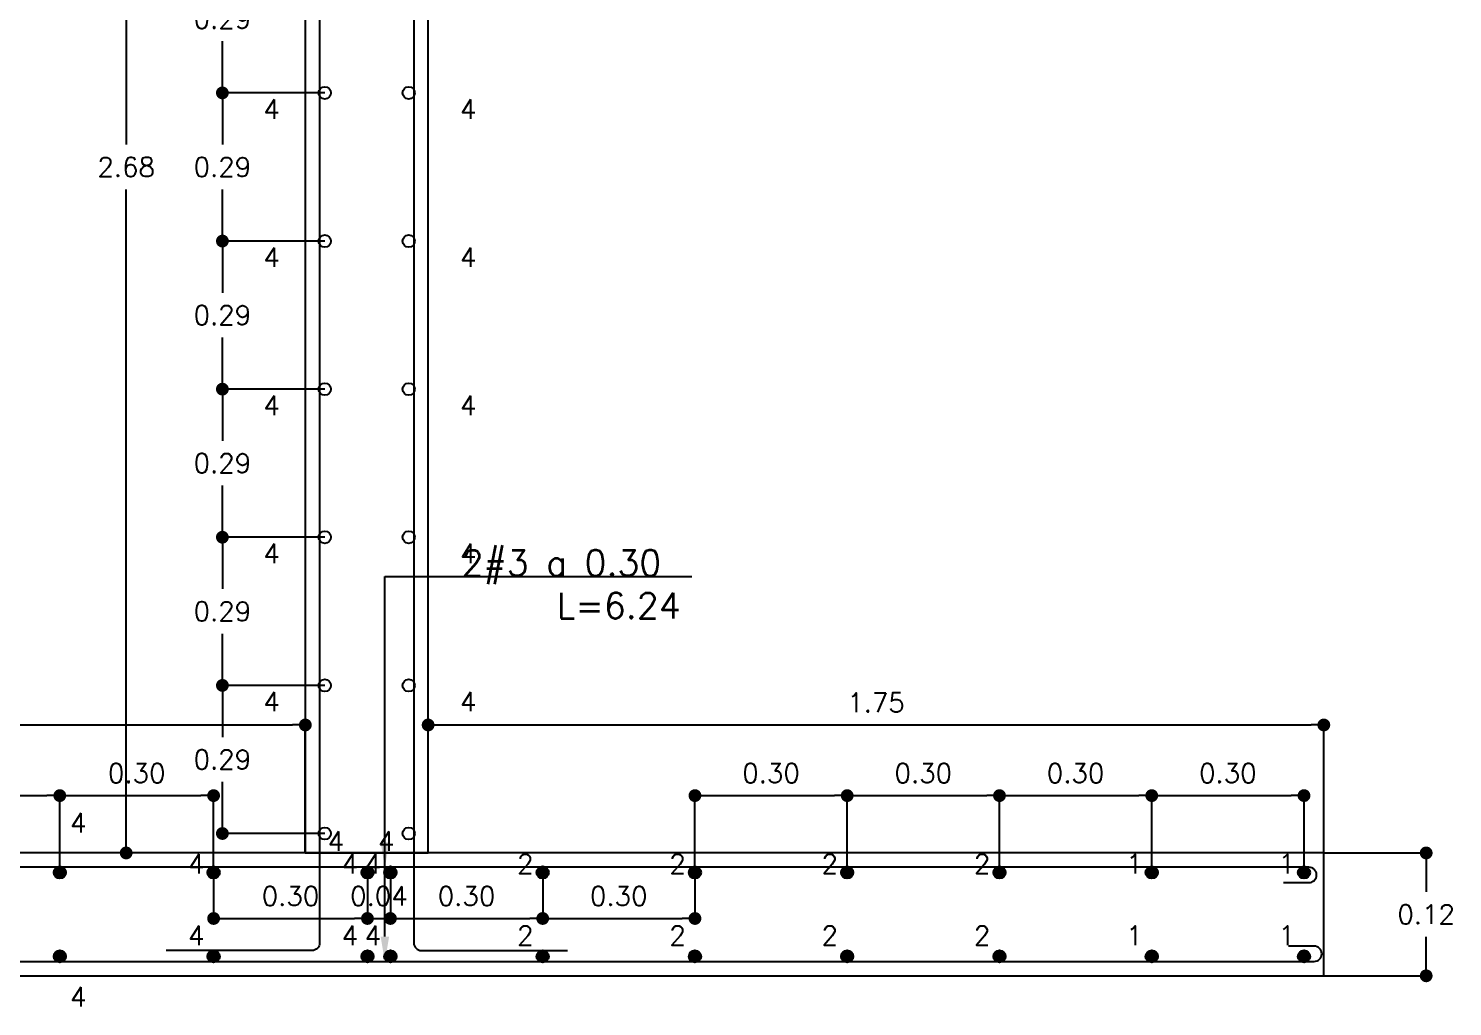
# Model space of a CAD drawing. Header units: millimetres. Extents: x -99999999 to 100000000, y -41 to 20.
# Drawn here: x 136.158 to 138.94, y -15.133 to -13.222 of the extents above; entities that cross this region are included whole.
import ezdxf

# ---------------------------------------------------------------- set-up
doc = ezdxf.new("R2010")
doc.units = ezdxf.units.MM
doc.header["$LTSCALE"] = 0.01
doc.header["$PDMODE"] = 3
doc.linetypes.add('DASHED2', pattern=[0.375, 0.25, -0.125])
for name, color, linetype in [('FC_BORDES', 4, 'Continuous'), ('FC_COTAS', 1, 'Continuous'), ('FC_MALLA', 3, 'DASHED2'), ('FC_R-100', 12, 'Continuous'), ('FC_R-80', 11, 'Continuous'), ('FC_REFUERZO 2', 1, 'Continuous')]:
    doc.layers.add(name, color=color, linetype=linetype)
doc.layers.add('FC_REFUERZO HORIZONTAL 2', color=30, linetype='Continuous', true_color=0xff7f00)
doc.styles.add('FC_TEXT', font='romans.shx', dxfattribs={"height": 0.002})
doc.styles.add('FC_TEXT1', font='romans.shx')
doc.styles.add('ROMAND', font='romans.shx')
doc.dimstyles.new('FC_COTAS', dxfattribs={"dimtxt": 0.0015, "dimasz": 0.001, "dimexe": 0, "dimexo": 0, "dimgap": 0.001, "dimtad": 1, "dimtih": 1, "dimtoh": 1, "dimzin": 0, "dimdsep": 46, "dimtxsty": 'FC_TEXT1', "dimblk": 'DOT', "dimcen": 0.09, "dimclrd": 256, "dimclre": 256, "dimclrt": 256, "dimadec": 0, "dimazin": 0, "dimtfac": 1, "dimtix": 1, "dimtmove": 2, "dimatfit": 3, "dimfxl": 1.002, "dimtolj": 1, "dimtzin": 0, "dimlwd": -1, "dimarcsym": 0})

# ---------------------------------------------------------------- blocks, each defined once
blk = doc.blocks.new('*U176')
h = blk.add_hatch(color=0)
h.dxf.hatch_style = 1
edge = h.paths.add_edge_path()
edge.add_arc((0, 0), 0.0119, 0, 360, ccw=False)
at = {"color": 0}
blk.add_circle((0, 0), 0.0119, dxfattribs=at)
blk = doc.blocks.new('*U196')
at = {"color": 0}
blk.add_circle((0, 0), 0.0119, dxfattribs=at)
blk = doc.blocks.new('_Dot')
at = {"color": 0, "linetype": 'ByBlock', "lineweight": -2}
blk.add_line((-0.5, 0), (-1, 0), dxfattribs=at)
at = {"color": 0, "linetype": 'ByBlock', "const_width": 0.5}
blk.add_lwpolyline([(-0.25, 0, 1), (0.25, 0, 1)], format="xyb", close=True, dxfattribs=at)
blk = doc.blocks.new('*D788')
at = {"layer": 'Defpoints', "color": 0, "ltscale": 0.6, "transparency": 16777216}
for p in [(136.2191, -14.7207), (135.9185, -14.8707), (136.2191, -14.8707)]:
    blk.add_point(p, dxfattribs=at)
at = {"layer": 'FC_COTAS', "lineweight": -2, "ltscale": 0.6, "transparency": 16777216}
for p, q in [((135.9185, -14.8707), (135.9185, -14.7207)), ((136.2191, -14.8707), (136.2191, -14.7207))]:
    blk.add_line(p, q, dxfattribs=at)
at = {"layer": 'FC_COTAS', "ltscale": 0.6, "transparency": 16777216}
blk.add_line((135.9435, -14.7207), (136.1941, -14.7207), dxfattribs=at)
at = {"layer": 'FC_COTAS', "ltscale": 0.6, "transparency": 16777216, "xscale": 0.025, "yscale": 0.025, "zscale": 0.025, "rotation": 180}
blk.add_blockref('_Dot', (135.9185, -14.7207), dxfattribs=at)
at = {"layer": 'FC_COTAS', "ltscale": 0.6, "transparency": 16777216, "xscale": 0.025, "yscale": 0.025, "zscale": 0.025}
blk.add_blockref('_Dot', (136.2191, -14.7207), dxfattribs=at)
at = {"layer": 'FC_COTAS', "ltscale": 0.6, "transparency": 16777216, "insert": (136.0688, -14.6769), "char_height": 0.0375, "attachment_point": 5, "style": 'FC_TEXT1'}
blk.add_mtext('\\A1;0.30', dxfattribs=at)
blk = doc.blocks.new('*D789')
at = {"layer": 'Defpoints', "color": 0, "ltscale": 0.6, "transparency": 16777216}
for p in [(136.5196, -14.7207), (136.2191, -14.8707), (136.5196, -14.8707)]:
    blk.add_point(p, dxfattribs=at)
at = {"layer": 'FC_COTAS', "lineweight": -2, "ltscale": 0.6, "transparency": 16777216}
for p, q in [((136.2191, -14.8707), (136.2191, -14.7207)), ((136.5196, -14.8707), (136.5196, -14.7207))]:
    blk.add_line(p, q, dxfattribs=at)
at = {"layer": 'FC_COTAS', "ltscale": 0.6, "transparency": 16777216}
blk.add_line((136.2441, -14.7207), (136.4946, -14.7207), dxfattribs=at)
at = {"layer": 'FC_COTAS', "ltscale": 0.6, "transparency": 16777216, "xscale": 0.025, "yscale": 0.025, "zscale": 0.025, "rotation": 180}
blk.add_blockref('_Dot', (136.2191, -14.7207), dxfattribs=at)
at = {"layer": 'FC_COTAS', "ltscale": 0.6, "transparency": 16777216, "xscale": 0.025, "yscale": 0.025, "zscale": 0.025}
blk.add_blockref('_Dot', (136.5196, -14.7207), dxfattribs=at)
at = {"layer": 'FC_COTAS', "ltscale": 0.6, "transparency": 16777216, "insert": (136.3694, -14.6769), "char_height": 0.0375, "attachment_point": 5, "style": 'FC_TEXT1'}
blk.add_mtext('\\A1;0.30', dxfattribs=at)
blk = doc.blocks.new('*D790')
at = {"layer": 'Defpoints', "color": 0, "ltscale": 0.6, "transparency": 16777216}
for p in [(136.5196, -14.8707), (136.8202, -14.8707), (136.8202, -14.9607)]:
    blk.add_point(p, dxfattribs=at)
at = {"layer": 'FC_COTAS', "lineweight": -2, "ltscale": 0.6, "transparency": 16777216}
for p, q in [((136.5196, -14.8707), (136.5196, -14.9607)), ((136.8202, -14.8707), (136.8202, -14.9607))]:
    blk.add_line(p, q, dxfattribs=at)
at = {"layer": 'FC_COTAS', "ltscale": 0.6, "transparency": 16777216}
blk.add_line((136.5446, -14.9607), (136.7952, -14.9607), dxfattribs=at)
at = {"layer": 'FC_COTAS', "ltscale": 0.6, "transparency": 16777216, "xscale": 0.025, "yscale": 0.025, "zscale": 0.025, "rotation": 180}
blk.add_blockref('_Dot', (136.5196, -14.9607), dxfattribs=at)
at = {"layer": 'FC_COTAS', "ltscale": 0.6, "transparency": 16777216, "xscale": 0.025, "yscale": 0.025, "zscale": 0.025}
blk.add_blockref('_Dot', (136.8202, -14.9607), dxfattribs=at)
at = {"layer": 'FC_COTAS', "ltscale": 0.6, "transparency": 16777216, "insert": (136.6699, -14.9169), "char_height": 0.0375, "attachment_point": 5, "style": 'FC_TEXT1'}
blk.add_mtext('\\A1;0.30', dxfattribs=at)
blk = doc.blocks.new('*D791')
at = {"layer": 'Defpoints', "color": 0, "ltscale": 0.6, "transparency": 16777216}
for p in [(136.8202, -14.8707), (136.8651, -14.8707), (136.8651, -14.9607)]:
    blk.add_point(p, dxfattribs=at)
at = {"layer": 'FC_COTAS', "lineweight": -2, "ltscale": 0.6, "transparency": 16777216}
for p, q in [((136.8202, -14.8707), (136.8202, -14.9607)), ((136.8651, -14.8707), (136.8651, -14.9607))]:
    blk.add_line(p, q, dxfattribs=at)
at = {"layer": 'FC_COTAS', "ltscale": 0.6, "transparency": 16777216}
blk.add_line((136.8202, -14.9607), (136.8651, -14.9607), dxfattribs=at)
at = {"layer": 'FC_COTAS', "ltscale": 0.6, "transparency": 16777216, "insert": (136.8426, -14.9169), "char_height": 0.0375, "attachment_point": 5, "style": 'FC_TEXT1'}
blk.add_mtext('\\A1;0.04', dxfattribs=at)
blk = doc.blocks.new('*D792')
at = {"layer": 'Defpoints', "color": 0, "ltscale": 0.6, "transparency": 16777216}
for p in [(136.8651, -14.8707), (137.1626, -14.8707), (137.1626, -14.9607)]:
    blk.add_point(p, dxfattribs=at)
at = {"layer": 'FC_COTAS', "lineweight": -2, "ltscale": 0.6, "transparency": 16777216}
for p, q in [((136.8651, -14.8707), (136.8651, -14.9607)), ((137.1626, -14.8707), (137.1626, -14.9607))]:
    blk.add_line(p, q, dxfattribs=at)
at = {"layer": 'FC_COTAS', "ltscale": 0.6, "transparency": 16777216}
blk.add_line((136.8901, -14.9607), (137.1376, -14.9607), dxfattribs=at)
at = {"layer": 'FC_COTAS', "ltscale": 0.6, "transparency": 16777216, "xscale": 0.025, "yscale": 0.025, "zscale": 0.025, "rotation": 180}
blk.add_blockref('_Dot', (136.8651, -14.9607), dxfattribs=at)
at = {"layer": 'FC_COTAS', "ltscale": 0.6, "transparency": 16777216, "xscale": 0.025, "yscale": 0.025, "zscale": 0.025}
blk.add_blockref('_Dot', (137.1626, -14.9607), dxfattribs=at)
at = {"layer": 'FC_COTAS', "ltscale": 0.6, "transparency": 16777216, "insert": (137.0138, -14.9169), "char_height": 0.0375, "attachment_point": 5, "style": 'FC_TEXT1'}
blk.add_mtext('\\A1;0.30', dxfattribs=at)
blk = doc.blocks.new('*D793')
at = {"layer": 'Defpoints', "color": 0, "ltscale": 0.6, "transparency": 16777216}
for p in [(137.1626, -14.8707), (137.4601, -14.8707), (137.4601, -14.9607)]:
    blk.add_point(p, dxfattribs=at)
at = {"layer": 'FC_COTAS', "lineweight": -2, "ltscale": 0.6, "transparency": 16777216}
for p, q in [((137.1626, -14.8707), (137.1626, -14.9607)), ((137.4601, -14.8707), (137.4601, -14.9607))]:
    blk.add_line(p, q, dxfattribs=at)
at = {"layer": 'FC_COTAS', "ltscale": 0.6, "transparency": 16777216}
blk.add_line((137.1876, -14.9607), (137.4351, -14.9607), dxfattribs=at)
at = {"layer": 'FC_COTAS', "ltscale": 0.6, "transparency": 16777216, "xscale": 0.025, "yscale": 0.025, "zscale": 0.025, "rotation": 180}
blk.add_blockref('_Dot', (137.1626, -14.9607), dxfattribs=at)
at = {"layer": 'FC_COTAS', "ltscale": 0.6, "transparency": 16777216, "xscale": 0.025, "yscale": 0.025, "zscale": 0.025}
blk.add_blockref('_Dot', (137.4601, -14.9607), dxfattribs=at)
at = {"layer": 'FC_COTAS', "ltscale": 0.6, "transparency": 16777216, "insert": (137.3113, -14.9169), "char_height": 0.0375, "attachment_point": 5, "style": 'FC_TEXT1'}
blk.add_mtext('\\A1;0.30', dxfattribs=at)
blk = doc.blocks.new('*D794')
at = {"layer": 'Defpoints', "color": 0, "ltscale": 0.6, "transparency": 16777216}
for p in [(137.7576, -14.7207), (137.4601, -14.8707), (137.7576, -14.8707)]:
    blk.add_point(p, dxfattribs=at)
at = {"layer": 'FC_COTAS', "lineweight": -2, "ltscale": 0.6, "transparency": 16777216}
for p, q in [((137.4601, -14.8707), (137.4601, -14.7207)), ((137.7576, -14.8707), (137.7576, -14.7207))]:
    blk.add_line(p, q, dxfattribs=at)
at = {"layer": 'FC_COTAS', "ltscale": 0.6, "transparency": 16777216}
blk.add_line((137.4851, -14.7207), (137.7326, -14.7207), dxfattribs=at)
at = {"layer": 'FC_COTAS', "ltscale": 0.6, "transparency": 16777216, "xscale": 0.025, "yscale": 0.025, "zscale": 0.025, "rotation": 180}
blk.add_blockref('_Dot', (137.4601, -14.7207), dxfattribs=at)
at = {"layer": 'FC_COTAS', "ltscale": 0.6, "transparency": 16777216, "xscale": 0.025, "yscale": 0.025, "zscale": 0.025}
blk.add_blockref('_Dot', (137.7576, -14.7207), dxfattribs=at)
at = {"layer": 'FC_COTAS', "ltscale": 0.6, "transparency": 16777216, "insert": (137.6088, -14.6769), "char_height": 0.0375, "attachment_point": 5, "style": 'FC_TEXT1'}
blk.add_mtext('\\A1;0.30', dxfattribs=at)
blk = doc.blocks.new('*D795')
at = {"layer": 'Defpoints', "color": 0, "ltscale": 0.6, "transparency": 16777216}
for p in [(138.0551, -14.7207), (137.7576, -14.8707), (138.0551, -14.8707)]:
    blk.add_point(p, dxfattribs=at)
at = {"layer": 'FC_COTAS', "lineweight": -2, "ltscale": 0.6, "transparency": 16777216}
for p, q in [((137.7576, -14.8707), (137.7576, -14.7207)), ((138.0551, -14.8707), (138.0551, -14.7207))]:
    blk.add_line(p, q, dxfattribs=at)
at = {"layer": 'FC_COTAS', "ltscale": 0.6, "transparency": 16777216}
blk.add_line((137.7826, -14.7207), (138.0301, -14.7207), dxfattribs=at)
at = {"layer": 'FC_COTAS', "ltscale": 0.6, "transparency": 16777216, "xscale": 0.025, "yscale": 0.025, "zscale": 0.025, "rotation": 180}
blk.add_blockref('_Dot', (137.7576, -14.7207), dxfattribs=at)
at = {"layer": 'FC_COTAS', "ltscale": 0.6, "transparency": 16777216, "xscale": 0.025, "yscale": 0.025, "zscale": 0.025}
blk.add_blockref('_Dot', (138.0551, -14.7207), dxfattribs=at)
at = {"layer": 'FC_COTAS', "ltscale": 0.6, "transparency": 16777216, "insert": (137.9063, -14.6769), "char_height": 0.0375, "attachment_point": 5, "style": 'FC_TEXT1'}
blk.add_mtext('\\A1;0.30', dxfattribs=at)
blk = doc.blocks.new('*D796')
at = {"layer": 'Defpoints', "color": 0, "ltscale": 0.6, "transparency": 16777216}
for p in [(138.3526, -14.7207), (138.0551, -14.8707), (138.3526, -14.8707)]:
    blk.add_point(p, dxfattribs=at)
at = {"layer": 'FC_COTAS', "lineweight": -2, "ltscale": 0.6, "transparency": 16777216}
for p, q in [((138.0551, -14.8707), (138.0551, -14.7207)), ((138.3526, -14.8707), (138.3526, -14.7207))]:
    blk.add_line(p, q, dxfattribs=at)
at = {"layer": 'FC_COTAS', "ltscale": 0.6, "transparency": 16777216}
blk.add_line((138.0801, -14.7207), (138.3276, -14.7207), dxfattribs=at)
at = {"layer": 'FC_COTAS', "ltscale": 0.6, "transparency": 16777216, "xscale": 0.025, "yscale": 0.025, "zscale": 0.025, "rotation": 180}
blk.add_blockref('_Dot', (138.0551, -14.7207), dxfattribs=at)
at = {"layer": 'FC_COTAS', "ltscale": 0.6, "transparency": 16777216, "xscale": 0.025, "yscale": 0.025, "zscale": 0.025}
blk.add_blockref('_Dot', (138.3526, -14.7207), dxfattribs=at)
at = {"layer": 'FC_COTAS', "ltscale": 0.6, "transparency": 16777216, "insert": (138.2038, -14.6769), "char_height": 0.0375, "attachment_point": 5, "style": 'FC_TEXT1'}
blk.add_mtext('\\A1;0.30', dxfattribs=at)
blk = doc.blocks.new('*D797')
at = {"layer": 'Defpoints', "color": 0, "ltscale": 0.6, "transparency": 16777216}
for p in [(138.6501, -14.7207), (138.3526, -14.8707), (138.6501, -14.8707)]:
    blk.add_point(p, dxfattribs=at)
at = {"layer": 'FC_COTAS', "lineweight": -2, "ltscale": 0.6, "transparency": 16777216}
for p, q in [((138.3526, -14.8707), (138.3526, -14.7207)), ((138.6501, -14.8707), (138.6501, -14.7207))]:
    blk.add_line(p, q, dxfattribs=at)
at = {"layer": 'FC_COTAS', "ltscale": 0.6, "transparency": 16777216}
blk.add_line((138.3776, -14.7207), (138.6251, -14.7207), dxfattribs=at)
at = {"layer": 'FC_COTAS', "ltscale": 0.6, "transparency": 16777216, "xscale": 0.025, "yscale": 0.025, "zscale": 0.025, "rotation": 180}
blk.add_blockref('_Dot', (138.3526, -14.7207), dxfattribs=at)
at = {"layer": 'FC_COTAS', "ltscale": 0.6, "transparency": 16777216, "xscale": 0.025, "yscale": 0.025, "zscale": 0.025}
blk.add_blockref('_Dot', (138.6501, -14.7207), dxfattribs=at)
at = {"layer": 'FC_COTAS', "ltscale": 0.6, "transparency": 16777216, "insert": (138.5013, -14.6769), "char_height": 0.0375, "attachment_point": 5, "style": 'FC_TEXT1'}
blk.add_mtext('\\A1;0.30', dxfattribs=at)
blk = doc.blocks.new('*D819')
at = {"layer": 'Defpoints', "color": 0, "ltscale": 0.6, "transparency": 16777216}
for p in [(136.5368, -14.5054), (136.7368, -14.5054), (136.7368, -14.7947)]:
    blk.add_point(p, dxfattribs=at)
at = {"layer": 'FC_COTAS', "lineweight": -2, "ltscale": 0.6, "transparency": 16777216}
for p, q in [((136.7368, -14.5054), (136.5368, -14.5054)), ((136.7368, -14.7947), (136.5368, -14.7947))]:
    blk.add_line(p, q, dxfattribs=at)
at = {"layer": 'FC_COTAS', "ltscale": 0.6, "transparency": 16777216}
for p, q in [((136.5368, -14.5304), (136.5368, -14.6063)), ((136.5368, -14.7697), (136.5368, -14.6938))]:
    blk.add_line(p, q, dxfattribs=at)
at = {"layer": 'FC_COTAS', "ltscale": 0.6, "transparency": 16777216, "xscale": 0.025, "yscale": 0.025, "zscale": 0.025}
for p, rotation in [((136.5368, -14.5054), 90), ((136.5368, -14.7947), 270)]:
    blk.add_blockref('_Dot', p, dxfattribs=dict(at, rotation=rotation))
at = {"layer": 'FC_COTAS', "ltscale": 0.6, "transparency": 16777216, "insert": (136.5368, -14.65), "char_height": 0.0375, "attachment_point": 5, "style": 'FC_TEXT1'}
blk.add_mtext('\\A1;0.29', dxfattribs=at)
blk = doc.blocks.new('*D820')
at = {"layer": 'Defpoints', "color": 0, "ltscale": 0.6, "transparency": 16777216}
for p in [(136.5368, -14.216), (136.7368, -14.216), (136.7368, -14.5054)]:
    blk.add_point(p, dxfattribs=at)
at = {"layer": 'FC_COTAS', "lineweight": -2, "ltscale": 0.6, "transparency": 16777216}
for p, q in [((136.7368, -14.216), (136.5368, -14.216)), ((136.7368, -14.5054), (136.5368, -14.5054))]:
    blk.add_line(p, q, dxfattribs=at)
at = {"layer": 'FC_COTAS', "ltscale": 0.6, "transparency": 16777216}
for p, q in [((136.5368, -14.241), (136.5368, -14.3169)), ((136.5368, -14.4804), (136.5368, -14.4044))]:
    blk.add_line(p, q, dxfattribs=at)
at = {"layer": 'FC_COTAS', "ltscale": 0.6, "transparency": 16777216, "xscale": 0.025, "yscale": 0.025, "zscale": 0.025}
for p, rotation in [((136.5368, -14.216), 90), ((136.5368, -14.5054), 270)]:
    blk.add_blockref('_Dot', p, dxfattribs=dict(at, rotation=rotation))
at = {"layer": 'FC_COTAS', "ltscale": 0.6, "transparency": 16777216, "insert": (136.5368, -14.3607), "char_height": 0.0375, "attachment_point": 5, "style": 'FC_TEXT1'}
blk.add_mtext('\\A1;0.29', dxfattribs=at)
blk = doc.blocks.new('*D821')
at = {"layer": 'Defpoints', "color": 0, "ltscale": 0.6, "transparency": 16777216}
for p in [(136.5368, -13.9267), (136.7368, -13.9267), (136.7368, -14.216)]:
    blk.add_point(p, dxfattribs=at)
at = {"layer": 'FC_COTAS', "lineweight": -2, "ltscale": 0.6, "transparency": 16777216}
for p, q in [((136.7368, -13.9267), (136.5368, -13.9267)), ((136.7368, -14.216), (136.5368, -14.216))]:
    blk.add_line(p, q, dxfattribs=at)
at = {"layer": 'FC_COTAS', "ltscale": 0.6, "transparency": 16777216}
for p, q in [((136.5368, -13.9517), (136.5368, -14.0276)), ((136.5368, -14.191), (136.5368, -14.1151))]:
    blk.add_line(p, q, dxfattribs=at)
at = {"layer": 'FC_COTAS', "ltscale": 0.6, "transparency": 16777216, "xscale": 0.025, "yscale": 0.025, "zscale": 0.025}
for p, rotation in [((136.5368, -13.9267), 90), ((136.5368, -14.216), 270)]:
    blk.add_blockref('_Dot', p, dxfattribs=dict(at, rotation=rotation))
at = {"layer": 'FC_COTAS', "ltscale": 0.6, "transparency": 16777216, "insert": (136.5368, -14.0714), "char_height": 0.0375, "attachment_point": 5, "style": 'FC_TEXT1'}
blk.add_mtext('\\A1;0.29', dxfattribs=at)
blk = doc.blocks.new('*D822')
at = {"layer": 'Defpoints', "color": 0, "ltscale": 0.6, "transparency": 16777216}
for p in [(136.5368, -13.6374), (136.7368, -13.6374), (136.7368, -13.9267)]:
    blk.add_point(p, dxfattribs=at)
at = {"layer": 'FC_COTAS', "lineweight": -2, "ltscale": 0.6, "transparency": 16777216}
for p, q in [((136.7368, -13.6374), (136.5368, -13.6374)), ((136.7368, -13.9267), (136.5368, -13.9267))]:
    blk.add_line(p, q, dxfattribs=at)
at = {"layer": 'FC_COTAS', "ltscale": 0.6, "transparency": 16777216}
for p, q in [((136.5368, -13.6624), (136.5368, -13.7383)), ((136.5368, -13.9017), (136.5368, -13.8258))]:
    blk.add_line(p, q, dxfattribs=at)
at = {"layer": 'FC_COTAS', "ltscale": 0.6, "transparency": 16777216, "xscale": 0.025, "yscale": 0.025, "zscale": 0.025}
for p, rotation in [((136.5368, -13.6374), 90), ((136.5368, -13.9267), 270)]:
    blk.add_blockref('_Dot', p, dxfattribs=dict(at, rotation=rotation))
at = {"layer": 'FC_COTAS', "ltscale": 0.6, "transparency": 16777216, "insert": (136.5368, -13.782), "char_height": 0.0375, "attachment_point": 5, "style": 'FC_TEXT1'}
blk.add_mtext('\\A1;0.29', dxfattribs=at)
blk = doc.blocks.new('*D823')
at = {"layer": 'Defpoints', "color": 0, "ltscale": 0.6, "transparency": 16777216}
for p in [(136.5368, -13.348), (136.7368, -13.348), (136.7368, -13.6374)]:
    blk.add_point(p, dxfattribs=at)
at = {"layer": 'FC_COTAS', "lineweight": -2, "ltscale": 0.6, "transparency": 16777216}
for p, q in [((136.7368, -13.348), (136.5368, -13.348)), ((136.7368, -13.6374), (136.5368, -13.6374))]:
    blk.add_line(p, q, dxfattribs=at)
at = {"layer": 'FC_COTAS', "ltscale": 0.6, "transparency": 16777216}
for p, q in [((136.5368, -13.373), (136.5368, -13.4489)), ((136.5368, -13.6124), (136.5368, -13.5364))]:
    blk.add_line(p, q, dxfattribs=at)
at = {"layer": 'FC_COTAS', "ltscale": 0.6, "transparency": 16777216, "xscale": 0.025, "yscale": 0.025, "zscale": 0.025}
for p, rotation in [((136.5368, -13.348), 90), ((136.5368, -13.6374), 270)]:
    blk.add_blockref('_Dot', p, dxfattribs=dict(at, rotation=rotation))
at = {"layer": 'FC_COTAS', "ltscale": 0.6, "transparency": 16777216, "insert": (136.5368, -13.4927), "char_height": 0.0375, "attachment_point": 5, "style": 'FC_TEXT1'}
blk.add_mtext('\\A1;0.29', dxfattribs=at)
blk = doc.blocks.new('*D824')
at = {"layer": 'Defpoints', "color": 0, "ltscale": 0.6, "transparency": 16777216}
for p in [(136.5368, -13.0587), (136.7368, -13.0587), (136.7368, -13.348)]:
    blk.add_point(p, dxfattribs=at)
at = {"layer": 'FC_COTAS', "lineweight": -2, "ltscale": 0.6, "transparency": 16777216}
for p, q in [((136.7368, -13.0587), (136.5368, -13.0587)), ((136.7368, -13.348), (136.5368, -13.348))]:
    blk.add_line(p, q, dxfattribs=at)
at = {"layer": 'FC_COTAS', "ltscale": 0.6, "transparency": 16777216}
for p, q in [((136.5368, -13.0837), (136.5368, -13.1596)), ((136.5368, -13.323), (136.5368, -13.2471))]:
    blk.add_line(p, q, dxfattribs=at)
at = {"layer": 'FC_COTAS', "ltscale": 0.6, "transparency": 16777216, "xscale": 0.025, "yscale": 0.025, "zscale": 0.025}
for p, rotation in [((136.5368, -13.0587), 90), ((136.5368, -13.348), 270)]:
    blk.add_blockref('_Dot', p, dxfattribs=dict(at, rotation=rotation))
at = {"layer": 'FC_COTAS', "ltscale": 0.6, "transparency": 16777216, "insert": (136.5368, -13.2034), "char_height": 0.0375, "attachment_point": 5, "style": 'FC_TEXT1'}
blk.add_mtext('\\A1;0.29', dxfattribs=at)
blk = doc.blocks.new('*D830')
at = {"layer": 'Defpoints', "color": 0, "ltscale": 0.6, "transparency": 16777216}
for p in [(138.6888, -14.8327), (138.8888, -14.8327), (138.6888, -15.0727)]:
    blk.add_point(p, dxfattribs=at)
at = {"layer": 'FC_COTAS', "lineweight": -2, "ltscale": 0.6, "transparency": 16777216}
for p, q in [((138.6888, -14.8327), (138.8888, -14.8327)), ((138.6888, -15.0727), (138.8888, -15.0727))]:
    blk.add_line(p, q, dxfattribs=at)
at = {"layer": 'FC_COTAS', "ltscale": 0.6, "transparency": 16777216}
for p, q in [((138.8888, -14.8577), (138.8888, -14.9089)), ((138.8888, -15.0477), (138.8888, -14.9964))]:
    blk.add_line(p, q, dxfattribs=at)
at = {"layer": 'FC_COTAS', "ltscale": 0.6, "transparency": 16777216, "xscale": 0.025, "yscale": 0.025, "zscale": 0.025}
for p, rotation in [((138.8888, -14.8327), 90), ((138.8888, -15.0727), 270)]:
    blk.add_blockref('_Dot', p, dxfattribs=dict(at, rotation=rotation))
at = {"layer": 'FC_COTAS', "ltscale": 0.6, "transparency": 16777216, "insert": (138.8888, -14.9527), "char_height": 0.0375, "attachment_point": 5, "style": 'FC_TEXT1'}
blk.add_mtext('\\A1;0.12', dxfattribs=at)
blk = doc.blocks.new('*D831')
at = {"layer": 'Defpoints', "color": 0, "ltscale": 0.6, "transparency": 16777216}
for p in [(136.6988, -14.5827), (132.5738, -14.8327), (136.6988, -14.8327)]:
    blk.add_point(p, dxfattribs=at)
at = {"layer": 'FC_COTAS', "lineweight": -2, "ltscale": 0.6, "transparency": 16777216}
for p, q in [((132.5738, -14.8327), (132.5738, -14.5827)), ((136.6988, -14.8327), (136.6988, -14.5827))]:
    blk.add_line(p, q, dxfattribs=at)
at = {"layer": 'FC_COTAS', "ltscale": 0.6, "transparency": 16777216}
blk.add_line((132.5988, -14.5827), (136.6738, -14.5827), dxfattribs=at)
at = {"layer": 'FC_COTAS', "ltscale": 0.6, "transparency": 16777216, "xscale": 0.025, "yscale": 0.025, "zscale": 0.025, "rotation": 180}
blk.add_blockref('_Dot', (132.5738, -14.5827), dxfattribs=at)
at = {"layer": 'FC_COTAS', "ltscale": 0.6, "transparency": 16777216, "xscale": 0.025, "yscale": 0.025, "zscale": 0.025}
blk.add_blockref('_Dot', (136.6988, -14.5827), dxfattribs=at)
at = {"layer": 'FC_COTAS', "ltscale": 0.6, "transparency": 16777216, "insert": (134.6363, -14.5389), "char_height": 0.0375, "attachment_point": 5, "style": 'FC_TEXT1'}
blk.add_mtext('\\A1;4.12', dxfattribs=at)
blk = doc.blocks.new('*D832')
at = {"layer": 'Defpoints', "color": 0, "ltscale": 0.6, "transparency": 16777216}
for p in [(138.6888, -14.5827), (136.9388, -14.8327), (138.6888, -14.8327)]:
    blk.add_point(p, dxfattribs=at)
at = {"layer": 'FC_COTAS', "lineweight": -2, "ltscale": 0.6, "transparency": 16777216}
for p, q in [((136.9388, -14.8327), (136.9388, -14.5827)), ((138.6888, -14.8327), (138.6888, -14.5827))]:
    blk.add_line(p, q, dxfattribs=at)
at = {"layer": 'FC_COTAS', "ltscale": 0.6, "transparency": 16777216}
blk.add_line((136.9638, -14.5827), (138.6638, -14.5827), dxfattribs=at)
at = {"layer": 'FC_COTAS', "ltscale": 0.6, "transparency": 16777216, "xscale": 0.025, "yscale": 0.025, "zscale": 0.025, "rotation": 180}
blk.add_blockref('_Dot', (136.9388, -14.5827), dxfattribs=at)
at = {"layer": 'FC_COTAS', "ltscale": 0.6, "transparency": 16777216, "xscale": 0.025, "yscale": 0.025, "zscale": 0.025}
blk.add_blockref('_Dot', (138.6888, -14.5827), dxfattribs=at)
at = {"layer": 'FC_COTAS', "ltscale": 0.6, "transparency": 16777216, "insert": (137.8138, -14.5389), "char_height": 0.0375, "attachment_point": 5, "style": 'FC_TEXT1'}
blk.add_mtext('\\A1;1.75', dxfattribs=at)
blk = doc.blocks.new('*D836')
at = {"layer": 'Defpoints', "color": 0, "ltscale": 0.6, "transparency": 16777216}
for p in [(136.3488, -12.1527), (136.6988, -12.1527), (136.6988, -14.8327)]:
    blk.add_point(p, dxfattribs=at)
at = {"layer": 'FC_COTAS', "lineweight": -2, "ltscale": 0.6, "transparency": 16777216}
for p, q in [((136.6988, -12.1527), (136.3488, -12.1527)), ((136.6988, -14.8327), (136.3488, -14.8327))]:
    blk.add_line(p, q, dxfattribs=at)
at = {"layer": 'FC_COTAS', "ltscale": 0.6, "transparency": 16777216}
for p, q in [((136.3488, -12.1777), (136.3488, -13.4489)), ((136.3488, -14.8077), (136.3488, -13.5364))]:
    blk.add_line(p, q, dxfattribs=at)
at = {"layer": 'FC_COTAS', "ltscale": 0.6, "transparency": 16777216, "xscale": 0.025, "yscale": 0.025, "zscale": 0.025}
for p, rotation in [((136.3488, -12.1527), 90), ((136.3488, -14.8327), 270)]:
    blk.add_blockref('_Dot', p, dxfattribs=dict(at, rotation=rotation))
at = {"layer": 'FC_COTAS', "ltscale": 0.6, "transparency": 16777216, "insert": (136.3488, -13.4927), "char_height": 0.0375, "attachment_point": 5, "style": 'FC_TEXT1'}
blk.add_mtext('\\A1;2.68', dxfattribs=at)
blk = doc.blocks.new('*U837')
at = {"layer": 'FC_MALLA', "color": 0, "linetype": 'Continuous'}
blk.add_lwpolyline([(-0.03, 0.05), (-0.03, 0, 0.998567), (0, 0), (0, 6.067, 0.998567), (-0.03, 6.067), (-0.03, 6.017)], format="xyb", dxfattribs=at)
blk = doc.blocks.new('*U838')
at = {"layer": 'FC_MALLA', "color": 0, "linetype": 'Continuous'}
for points in [[(0, 0.4064, -0.414214), (0.015, 0.4214), (0.3, 0.4214)], [(0, -2.6276, 0.414214), (0.015, -2.6426), (0.3, -2.6426)]]:
    blk.add_lwpolyline(points, format="xyb", dxfattribs=at)
blk.add_lwpolyline([(0, 0.4064), (0, -2.6276)], dxfattribs=at)
blk = doc.blocks.new('*U839')
at = {"layer": 'FC_MALLA', "color": 0, "linetype": 'Continuous'}
for points in [[(0, 0.4064, 0.414214), (-0.015, 0.4214), (-0.3, 0.4214)], [(0, -2.6276, -0.414214), (-0.015, -2.6426), (-0.3, -2.6426)]]:
    blk.add_lwpolyline(points, format="xyb", dxfattribs=at)
blk.add_lwpolyline([(0, 0.4064), (0, -2.6276)], dxfattribs=at)
blk = doc.blocks.new('*U840')
at = {"linetype": 'ByBlock', "lineweight": -2, "ltscale": 0.6}
for points in [[(0, -0.02814), (0, 0)], [(0, -0.02078), (0, 0)], [(0, 0), (0.024, 0)]]:
    blk.add_lwpolyline(points, dxfattribs=at)
at = {"ltscale": 0.6}
for points in [[(0.00033, -0.02078), (0, -0.02278), (-0.00033, -0.02078)], [(0.00033, -0.02814), (0, -0.03014), (-0.00033, -0.02814)]]:
    blk.add_solid(points, dxfattribs=at)
at = {"layer": 'FC_R-80', "ltscale": 0.6, "style": 'ROMAND'}
for tag, p in [('REFUERZO_HORIZONTAL_001', (0.01124, 0.00044)), ('REFUERZO_HORIZONTAL_002', (0.00981, -0.00289))]:
    blk.add_attdef(tag, p, '', height=0.002, dxfattribs=at)

msp = doc.modelspace()

# ---------------------------------------------------------------- linework, layer by layer
at = {"layer": 'FC_BORDES', "ltscale": 0.6}
for points in [[(136.6988, -14.8327), (136.9388, -14.8327), (136.9388, -12.1527), (136.6988, -12.1527)], [(132.5738, -15.0727), (138.6888, -15.0727), (138.6888, -14.8327), (132.5738, -14.8327)]]:
    msp.add_lwpolyline(points, close=True, dxfattribs=at)

# ---------------------------------------------------------------- block references
at = {"layer": 'FC_COTAS', "ltscale": 0.6}
ref = msp.add_blockref('*U840', (136.8543, -14.2927), dxfattribs=dict(at, xscale=25, yscale=25, zscale=25))
ref.add_attrib('REFUERZO_HORIZONTAL_001', '2#3 a 0.30', (137.0043, -14.2911), dxfattribs={"layer": 'FC_R-80', "ltscale": 0.6, "height": 0.05, "style": 'ROMAND'})
ref.add_attrib('REFUERZO_HORIZONTAL_002', 'L=6.24', (137.1901, -14.3745), dxfattribs={"layer": 'FC_R-80', "ltscale": 0.6, "height": 0.05, "style": 'ROMAND'})
at = {"layer": 'FC_REFUERZO 2', "ltscale": 0.6}
for name, p in [('*U196', (136.7368, -13.348)), ('*U196', (136.9008, -13.348)), ('*U196', (136.7368, -13.6374)), ('*U196', (136.9008, -13.6374)), ('*U196', (136.7368, -13.9267)), ('*U196', (136.9008, -13.9267)), ('*U196', (136.7368, -14.216)), ('*U196', (136.9008, -14.216)), ('*U196', (136.7368, -14.5054)), ('*U196', (136.9008, -14.5054)), ('*U196', (136.7368, -14.7947)), ('*U196', (136.9008, -14.7947)), ('*U176', (136.2191, -14.8707)), ('*U176', (136.5196, -14.8707)), ('*U176', (136.8202, -14.8707)), ('*U176', (136.8651, -14.8707)), ('*U176', (137.1626, -14.8707)), ('*U176', (137.4601, -14.8707)), ('*U176', (137.7576, -14.8707)), ('*U176', (138.0551, -14.8707)), ('*U176', (138.3526, -14.8707)), ('*U176', (138.6501, -14.8707)), ('*U176', (136.2191, -15.0347)), ('*U176', (136.5196, -15.0347)), ('*U176', (136.8202, -15.0347)), ('*U176', (136.8651, -15.0347)), ('*U176', (137.1626, -15.0347)), ('*U176', (137.4601, -15.0347)), ('*U176', (137.7576, -15.0347)), ('*U176', (138.0551, -15.0347)), ('*U176', (138.3526, -15.0347)), ('*U176', (138.6501, -15.0347))]:
    msp.add_blockref(name, p, dxfattribs=at)
at = {"layer": 'FC_REFUERZO HORIZONTAL 2', "ltscale": 0.6}
for name, p in [('*U839', (136.7268, -12.3807)), ('*U838', (136.9108, -12.3807))]:
    msp.add_blockref(name, p, dxfattribs=at)
for p, rotation in [((138.6598, -14.8607), 90), ((132.6028, -15.0447), 270)]:
    msp.add_blockref('*U837', p, dxfattribs=dict(at, rotation=rotation))

# ---------------------------------------------------------------- texts
at = {"layer": 'FC_R-100', "ltscale": 0.6, "style": 'FC_TEXT'}
for s, p in [('4', (136.6168, -13.3986)), ('4', (137.0008, -13.3986)), ('4', (136.6168, -13.688)), ('4', (137.0008, -13.688)), ('4', (136.6168, -13.9773)), ('4', (137.0008, -13.9773)), ('4', (136.6168, -14.2666)), ('4', (137.0008, -14.2666)), ('4', (136.6168, -14.556)), ('4', (137.0008, -14.556)), ('4', (136.2391, -14.7927)), ('4', (136.7428, -14.8284)), ('4', (136.8408, -14.8284)), ('4', (136.4696, -14.8727)), ('4', (136.7702, -14.8727)), ('4', (136.8151, -14.8727)), ('2', (137.1126, -14.8727)), ('2', (137.4101, -14.8727)), ('2', (137.7076, -14.8727)), ('2', (138.0051, -14.8727)), ('1', (138.3026, -14.8727)), ('1', (138.6001, -14.8727)), ('4', (136.4696, -15.0127)), ('4', (136.7702, -15.0127)), ('4', (136.8151, -15.0127)), ('2', (137.1126, -15.0127)), ('2', (137.4101, -15.0127)), ('2', (137.7076, -15.0127)), ('2', (138.0051, -15.0127)), ('1', (138.3026, -15.0127)), ('1', (138.6001, -15.0127)), ('4', (136.2391, -15.1327))]:
    msp.add_text(s, height=0.0375, dxfattribs=at).set_placement(p)

# ---------------------------------------------------------------- dimensions: what is measured, and where the dimension line sits
at = {"layer": 'FC_COTAS', "ltscale": 0.6}
for base, p1, p2, text, picture, middle in [((136.3488, -12.1527), (136.6988, -14.8327), (136.6988, -12.1527), '2.68', '*D836', (136.3488, -13.4927)), ((138.8888, -14.8327), (138.6888, -15.0727), (138.6888, -14.8327), '0.12', '*D830', (138.8888, -14.9527))]:
    dim = msp.add_linear_dim(base=base, p1=p1, p2=p2, angle=90, text=text, dimstyle='FC_COTAS', override={"dimscale": 0, "dimtxt": 0.0015, "dimasz": 0.001, "dimblk1": 'Dot', "dimblk2": 'Dot', "dimsah": 1, "dimtix": 1, "dimtofl": 1, "dimtmove": 2, "dimatfit": 3}, dxfattribs=at)
    dim.commit()
    dim.dimension.update_dxf_attribs({"geometry": picture, "text_midpoint": middle})
for base, p1, p2, picture, middle in [((136.5368, -13.0587), (136.7368, -13.348), (136.7368, -13.0587), '*D824', (136.5368, -13.2034)), ((136.5368, -13.348), (136.7368, -13.6374), (136.7368, -13.348), '*D823', (136.5368, -13.4927)), ((136.5368, -13.6374), (136.7368, -13.9267), (136.7368, -13.6374), '*D822', (136.5368, -13.782)), ((136.5368, -13.9267), (136.7368, -14.216), (136.7368, -13.9267), '*D821', (136.5368, -14.0714)), ((136.5368, -14.216), (136.7368, -14.5054), (136.7368, -14.216), '*D820', (136.5368, -14.3607)), ((136.5368, -14.5054), (136.7368, -14.7947), (136.7368, -14.5054), '*D819', (136.5368, -14.65))]:
    dim = msp.add_linear_dim(base=base, p1=p1, p2=p2, angle=90, dimstyle='FC_COTAS', override={"dimscale": 0, "dimtxt": 0.0015, "dimasz": 0.001, "dimblk1": 'Dot', "dimblk2": 'Dot', "dimsah": 1, "dimtix": 1, "dimtofl": 1, "dimtmove": 2, "dimatfit": 3}, dxfattribs=at)
    dim.commit()
    dim.dimension.update_dxf_attribs({"geometry": picture, "text_midpoint": middle})
for base, p1, p2, text, picture, middle in [((136.6988, -14.5827), (132.5738, -14.8327), (136.6988, -14.8327), '4.12', '*D831', (134.6363, -14.5389)), ((138.6888, -14.5827), (136.9388, -14.8327), (138.6888, -14.8327), '1.75', '*D832', (137.8138, -14.5389))]:
    dim = msp.add_linear_dim(base=base, p1=p1, p2=p2, text=text, dimstyle='FC_COTAS', override={"dimscale": 0, "dimtxt": 0.0015, "dimasz": 0.001, "dimblk1": 'Dot', "dimblk2": 'Dot', "dimsah": 1, "dimtix": 1, "dimtofl": 1, "dimtmove": 2, "dimatfit": 3}, dxfattribs=at)
    dim.commit()
    dim.dimension.update_dxf_attribs({"geometry": picture, "text_midpoint": middle})
for base, p1, p2, picture, middle in [((136.2191, -14.7207), (135.9185, -14.8707), (136.2191, -14.8707), '*D788', (136.0688, -14.6769)), ((136.5196, -14.7207), (136.2191, -14.8707), (136.5196, -14.8707), '*D789', (136.3694, -14.6769)), ((137.7576, -14.7207), (137.4601, -14.8707), (137.7576, -14.8707), '*D794', (137.6088, -14.6769)), ((138.0551, -14.7207), (137.7576, -14.8707), (138.0551, -14.8707), '*D795', (137.9063, -14.6769)), ((138.3526, -14.7207), (138.0551, -14.8707), (138.3526, -14.8707), '*D796', (138.2038, -14.6769)), ((138.6501, -14.7207), (138.3526, -14.8707), (138.6501, -14.8707), '*D797', (138.5013, -14.6769)), ((136.8202, -14.9607), (136.5196, -14.8707), (136.8202, -14.8707), '*D790', (136.6699, -14.9169)), ((136.8651, -14.9607), (136.8202, -14.8707), (136.8651, -14.8707), '*D791', (136.8426, -14.9169)), ((137.1626, -14.9607), (136.8651, -14.8707), (137.1626, -14.8707), '*D792', (137.0138, -14.9169)), ((137.4601, -14.9607), (137.1626, -14.8707), (137.4601, -14.8707), '*D793', (137.3113, -14.9169))]:
    dim = msp.add_linear_dim(base=base, p1=p1, p2=p2, dimstyle='FC_COTAS', override={"dimscale": 0, "dimtxt": 0.0015, "dimasz": 0.001, "dimblk1": 'Dot', "dimblk2": 'Dot', "dimsah": 1, "dimtix": 1, "dimtofl": 1, "dimtmove": 2, "dimatfit": 3}, dxfattribs=at)
    dim.commit()
    dim.dimension.update_dxf_attribs({"geometry": picture, "text_midpoint": middle})

doc.saveas('drawing.dxf')
